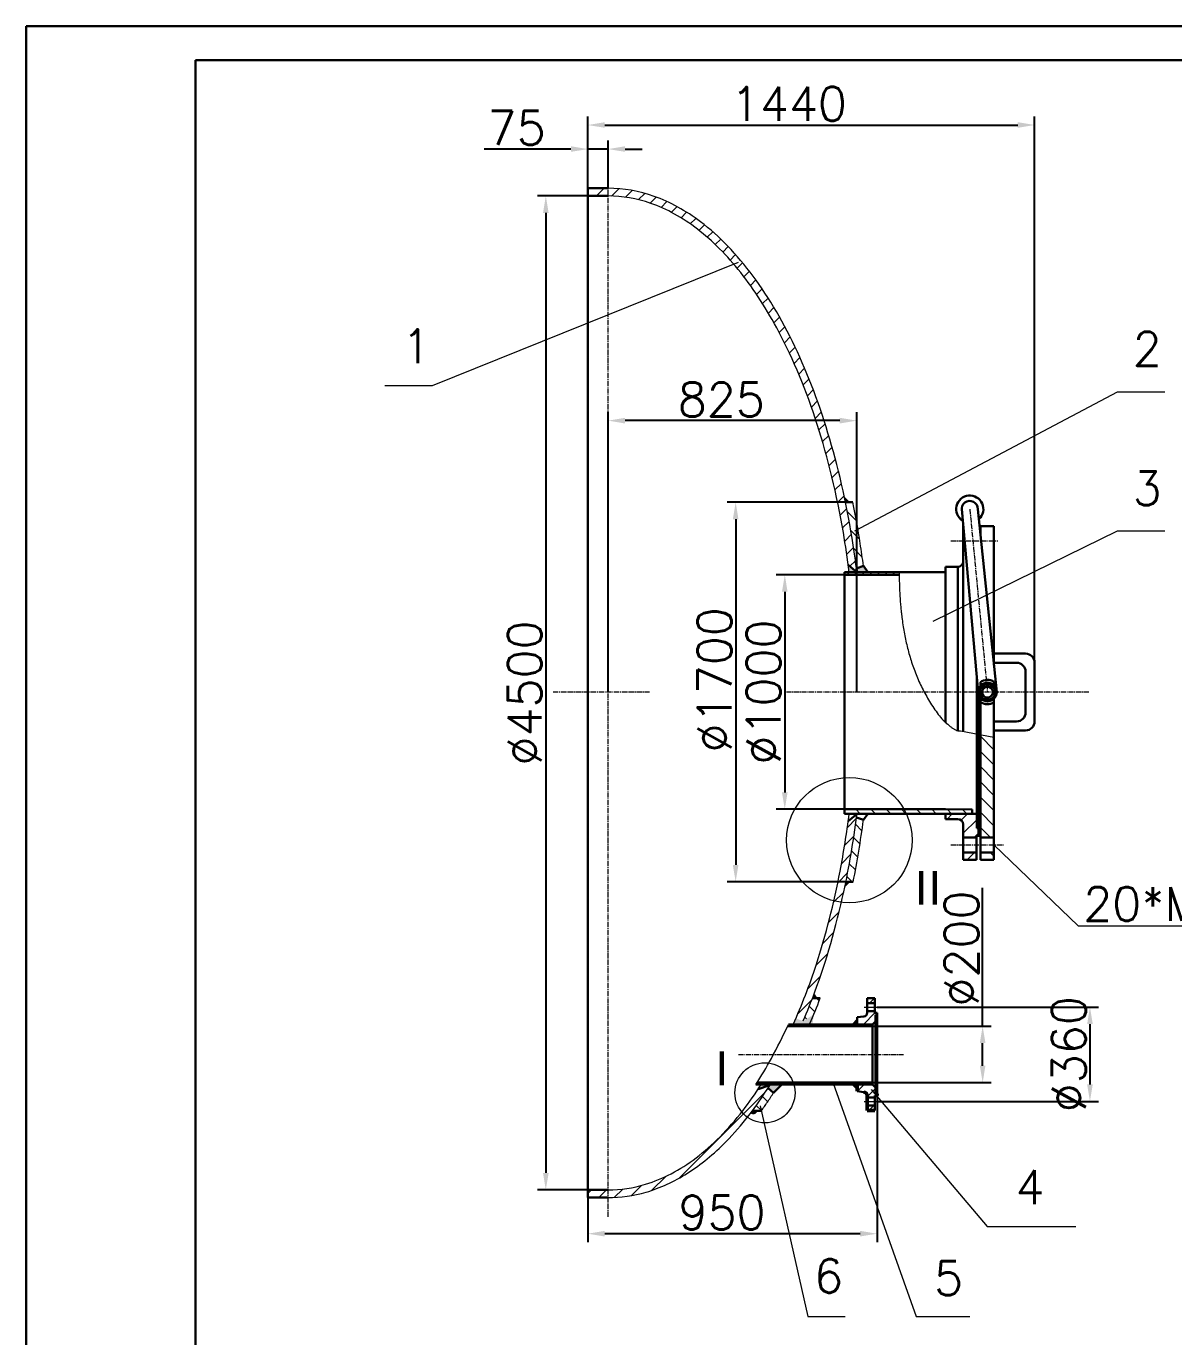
# Model space of a CAD drawing. Header units: millimetres. Extents: x 0 to 6120, y 0 to 841.
# Drawn here: x 5100 to 5269.4, y 103.6 to 297 of the extents above; entities that cross this region are included whole.
import ezdxf

# ---------------------------------------------------------------- set-up
doc = ezdxf.new("R2010")
doc.units = ezdxf.units.MM
doc.linetypes.add('CENTER2', pattern=[1.125, 0.75, -0.125, 0.125, -0.125])
for name, color, linetype, lineweight in [('尺寸线', 3, 'Continuous', 15), ('文字层', 7, 'Continuous', 15), ('粗实线', 7, 'Continuous', 30), ('细实线', 7, 'Continuous', 15), ('细点划线', 1, 'CENTER2', 18)]:
    doc.layers.add(name, color=color, linetype=linetype, lineweight=lineweight)
doc.styles.get("Standard").update_dxf_attribs({"font": 'txt.shx', "bigfont": 'gbcbig.shx'})
doc.dimstyles.new('ISO-25$0', dxfattribs={"dimtxt": 5, "dimasz": 2.5, "dimexe": 1.25, "dimexo": 0, "dimtad": 1, "dimdec": 0, "dimdsep": 46, "dimtxsty": 'Standard', "dimcen": 2.5, "dimdle": 5, "dimadec": 0, "dimazin": 0, "dimtfac": 1, "dimtdec": 0, "dimtmove": 0, "dimatfit": 2, "dimfxl": 0, "dimtolj": 1, "dimarcsym": 0})

# ---------------------------------------------------------------- blocks, each defined once
blk = doc.blocks.new('*X257')
at = {"layer": '尺寸线'}
for points in [[(5176.27, 269.45), (5177.1, 269.45), (5176.68, 271.95)], [(5176.27, 127.79), (5177.1, 127.79), (5176.68, 125.29)]]:
    blk.add_hatch(color=0, dxfattribs=at).paths.add_polyline_path(points, flags=0)
at = {"layer": '尺寸线', "color": 0, "lineweight": -2}
for p, q in [((5182.88, 271.95), (5175.43, 271.95)), ((5176.68, 269.45), (5176.68, 127.79)), ((5182.88, 125.29), (5175.43, 125.29))]:
    blk.add_line(p, q, dxfattribs=at)
at = {"layer": '尺寸线', "color": 0, "insert": (5173.56, 198.62), "char_height": 5, "width": 66.4286, "attachment_point": 5, "rotation": 90}
blk.add_mtext('%%C4500', dxfattribs=at)
blk = doc.blocks.new('*X258')
at = {"layer": '尺寸线'}
for points in [[(5211.53, 213.55), (5212.36, 213.55), (5211.95, 216.05)], [(5211.53, 183.95), (5212.36, 183.95), (5211.95, 181.45)]]:
    blk.add_hatch(color=0, dxfattribs=at).paths.add_polyline_path(points, flags=0)
at = {"layer": '尺寸线', "color": 0, "lineweight": -2}
for p, q in [((5220.83, 216.05), (5210.7, 216.05)), ((5211.95, 213.55), (5211.95, 183.95)), ((5220.86, 181.45), (5210.7, 181.45))]:
    blk.add_line(p, q, dxfattribs=at)
at = {"layer": '尺寸线', "color": 0, "insert": (5208.82, 198.75), "char_height": 5, "width": 66.4286, "attachment_point": 5, "rotation": 90}
blk.add_mtext('%%C1000', dxfattribs=at)
blk = doc.blocks.new('*X259')
at = {"layer": '尺寸线'}
for points in [[(5180.38, 279.29), (5180.38, 278.46), (5182.88, 278.87)], [(5188.38, 279.29), (5188.38, 278.46), (5185.88, 278.87)]]:
    blk.add_hatch(color=0, dxfattribs=at).paths.add_polyline_path(points, flags=0)
at = {"layer": '尺寸线', "color": 0, "lineweight": -2}
for p, q in [((5180.38, 278.87), (5167.59, 278.87)), ((5182.88, 273.09), (5182.88, 280.12)), ((5185.88, 278.87), (5182.88, 278.87)), ((5185.88, 273.09), (5185.88, 280.12)), ((5188.38, 278.87), (5190.88, 278.87))]:
    blk.add_line(p, q, dxfattribs=at)
at = {"layer": '尺寸线', "color": 0, "insert": (5172.38, 282), "char_height": 5, "width": 24.2857, "attachment_point": 5}
blk.add_mtext('75', dxfattribs=at)
blk = doc.blocks.new('*X260')
at = {"layer": '尺寸线'}
for points in [[(5185.38, 282.84), (5185.38, 282.01), (5182.88, 282.42)], [(5246.32, 282.84), (5246.32, 282.01), (5248.82, 282.42)]]:
    blk.add_hatch(color=0, dxfattribs=at).paths.add_polyline_path(points, flags=0)
at = {"layer": '尺寸线', "color": 0, "lineweight": -2}
for p, q in [((5182.88, 273.09), (5182.88, 283.67)), ((5185.38, 282.42), (5246.32, 282.42)), ((5248.82, 203.09), (5248.82, 283.67))]:
    blk.add_line(p, q, dxfattribs=at)
at = {"layer": '尺寸线', "color": 0, "insert": (5212.55, 285.55), "char_height": 5, "width": 50.7143, "attachment_point": 5}
blk.add_mtext('1440', dxfattribs=at)
blk = doc.blocks.new('*X261')
at = {"layer": '细实线'}
for p, q in [((5242.82, 176.19), (5255.22, 164.28)), ((5255.22, 164.28), (5280.7, 164.28))]:
    blk.add_line(p, q, dxfattribs=at)
blk = doc.blocks.new('*X276')
at = {"layer": '尺寸线'}
for points in [[(5204.28, 224.25), (5205.11, 224.25), (5204.7, 226.75)], [(5204.28, 173.25), (5205.11, 173.25), (5204.7, 170.75)]]:
    blk.add_hatch(color=0, dxfattribs=at).paths.add_polyline_path(points, flags=0)
at = {"layer": '尺寸线', "color": 0, "lineweight": -2}
for p, q in [((5221.85, 226.75), (5203.45, 226.75)), ((5204.7, 224.25), (5204.7, 173.25)), ((5222.05, 170.75), (5203.45, 170.75))]:
    blk.add_line(p, q, dxfattribs=at)
at = {"layer": '尺寸线', "color": 0, "insert": (5201.57, 200.56), "char_height": 5, "width": 66.4286, "attachment_point": 5, "rotation": 90}
blk.add_mtext('%%C1700', dxfattribs=at)
blk = doc.blocks.new('*X277')
at = {"layer": '尺寸线'}
for points in [[(5240.73, 146.95), (5241.56, 146.95), (5241.15, 149.45)], [(5240.73, 143.62), (5241.56, 143.62), (5241.15, 141.12)]]:
    blk.add_hatch(color=0, dxfattribs=at).paths.add_polyline_path(points, flags=0)
at = {"layer": '尺寸线', "color": 0, "lineweight": -2}
for p, q in [((5241.15, 149.45), (5241.15, 169.87)), ((5224.88, 149.45), (5242.4, 149.45)), ((5241.15, 143.62), (5241.15, 146.95)), ((5224.88, 141.12), (5242.4, 141.12))]:
    blk.add_line(p, q, dxfattribs=at)
at = {"layer": '尺寸线', "color": 0, "insert": (5238.02, 160.91), "char_height": 5, "width": 52.1429, "attachment_point": 5, "rotation": 90}
blk.add_mtext('%%C200', dxfattribs=at)
blk = doc.blocks.new('*X278')
at = {"layer": '尺寸线'}
for points in [[(5185.38, 119.25), (5185.38, 118.42), (5182.88, 118.83)], [(5223.06, 119.25), (5223.06, 118.42), (5225.56, 118.83)]]:
    blk.add_hatch(color=0, dxfattribs=at).paths.add_polyline_path(points, flags=0)
at = {"layer": '尺寸线', "color": 0, "lineweight": -2}
for p, q in [((5225.56, 145.31), (5225.56, 117.58)), ((5182.88, 125.29), (5182.88, 117.58)), ((5223.06, 118.83), (5185.38, 118.83))]:
    blk.add_line(p, q, dxfattribs=at)
at = {"layer": '尺寸线', "color": 0, "insert": (5202.69, 121.96), "char_height": 5, "width": 38.5714, "attachment_point": 5}
blk.add_mtext('950', dxfattribs=at)
blk = doc.blocks.new('*X279')
at = {"layer": '细实线'}
for p, q in [((5222.29, 222.52), (5261.04, 243.06)), ((5261.04, 243.06), (5268.04, 243.06))]:
    blk.add_line(p, q, dxfattribs=at)
blk = doc.blocks.new('*X280')
at = {"layer": '细实线'}
for p, q in [((5233.83, 209.2), (5261.04, 222.53)), ((5261.04, 222.53), (5268.04, 222.53))]:
    blk.add_line(p, q, dxfattribs=at)
blk = doc.blocks.new('*X281')
at = {"layer": '细实线'}
for p, q in [((5224.68, 140.13), (5241.79, 119.89)), ((5241.79, 119.89), (5254.91, 119.89))]:
    blk.add_line(p, q, dxfattribs=at)
blk = doc.blocks.new('*X282')
at = {"layer": '细实线'}
for p, q in [((5208.29, 137.71), (5215.36, 106.59)), ((5215.36, 106.59), (5220.84, 106.59))]:
    blk.add_line(p, q, dxfattribs=at)
blk = doc.blocks.new('*X283')
at = {"layer": '细实线'}
for p, q in [((5205.09, 262.13), (5159.9, 243.92)), ((5159.9, 243.92), (5152.9, 243.92))]:
    blk.add_line(p, q, dxfattribs=at)
blk = doc.blocks.new('*X284')
at = {"layer": '细实线'}
for p, q in [((5219.11, 141.02), (5231.35, 106.59)), ((5231.35, 106.59), (5239.26, 106.59))]:
    blk.add_line(p, q, dxfattribs=at)
blk = doc.blocks.new('*X289')
at = {"layer": '尺寸线'}
for points in [[(5188.38, 239.22), (5188.38, 238.38), (5185.88, 238.8)], [(5220.06, 239.22), (5220.06, 238.38), (5222.56, 238.8)]]:
    blk.add_hatch(color=0, dxfattribs=at).paths.add_polyline_path(points, flags=0)
at = {"layer": '尺寸线', "color": 0, "lineweight": -2}
for p, q in [((5185.88, 198.75), (5185.88, 240.05)), ((5222.56, 198.75), (5222.56, 240.05)), ((5220.06, 238.8), (5188.38, 238.8))]:
    blk.add_line(p, q, dxfattribs=at)
at = {"layer": '尺寸线', "color": 0, "insert": (5202.58, 241.92), "char_height": 5, "width": 38.5714, "attachment_point": 5}
blk.add_mtext('825', dxfattribs=at)
blk = doc.blocks.new('*X290')
at = {"layer": '尺寸线'}
for points in [[(5256.57, 149.77), (5257.4, 149.77), (5256.98, 152.27)], [(5256.57, 140.85), (5257.4, 140.85), (5256.98, 138.35)]]:
    blk.add_hatch(color=0, dxfattribs=at).paths.add_polyline_path(points, flags=0)
at = {"layer": '尺寸线', "color": 0, "lineweight": -2}
for p, q in [((5225.56, 152.27), (5258.23, 152.27)), ((5256.98, 149.77), (5256.98, 140.85)), ((5225.56, 138.35), (5258.23, 138.35))]:
    blk.add_line(p, q, dxfattribs=at)
at = {"layer": '尺寸线', "color": 0, "insert": (5253.86, 145.31), "char_height": 5, "width": 52.1429, "attachment_point": 5, "rotation": 90}
blk.add_mtext('%%C360', dxfattribs=at)

msp = doc.modelspace()

# ---------------------------------------------------------------- hatches: boundary and pattern name
at = {"layer": '细实线'}
h = msp.add_hatch(dxfattribs=at)
h.set_pattern_fill('ANSI31', color=256, scale=0.5, style=0)
h.paths.add_polyline_path([(5185.88449, 273.08545), (5183.13839, 273.08545), (5182.88442, 273.08545), (5182.88442, 271.95211), (5185.88449, 271.95211)], flags=0)
h = msp.add_hatch(dxfattribs=at)
h.set_pattern_fill('ANSI31', color=256, scale=0.5, style=0)
edge = h.paths.add_edge_path(flags=0)
edge.add_spline(control_points=[(5220.75903, 227.44013), (5220.202, 230.07195), (5219.56862, 232.64066), (5217.45388, 240.09176), (5215.7558, 244.73447), (5211.86127, 253.14068), (5209.66515, 256.90404), (5204.8726, 263.35589), (5202.27602, 266.04495), (5197.3277, 269.78614), (5195.02677, 271.0558), (5190.44158, 272.68296), (5188.1635, 273.08545), (5185.88449, 273.08545)], knot_values=[0, 0, 0, 0, 6.094091536, 6.094091536, 18.24807807, 18.24807807, 30.402064604, 30.402064604, 42.556051139, 42.556051139, 52.331150587, 52.331150587, 61.56943852, 61.56943852, 61.56943852, 61.56943852], weights=[1, 1, 1, 1, 1, 1, 1, 1, 1, 1, 1, 1, 1, 1], degree=3, periodic=0)
edge.add_line((5185.88449, 273.08545), (5185.88442, 273.08545))
edge.add_line((5185.88442, 273.08545), (5185.88442, 271.95212))
edge.add_spline(control_points=[(5185.88449, 271.95211), (5187.99754, 271.95211), (5190.11203, 271.58546), (5194.539, 270.03912), (5196.84594, 268.76051), (5201.29049, 265.33516), (5203.4294, 263.18756), (5207.45866, 258.10589), (5209.34883, 255.17041), (5213.23137, 247.82732), (5215.13504, 243.23251), (5218.33669, 233.26452), (5219.63337, 227.89022), (5220.85714, 220.71363), (5221.09803, 219.12542), (5221.31173, 217.52269)], knot_values=[0, 0, 0, 0, 9.22005281, 9.22005281, 19.61048664, 19.61048664, 30.00092047, 30.00092047, 40.391354299, 40.391354299, 53.312680405, 53.312680405, 66.23400651, 66.23400651, 69.85215915, 69.85215915, 69.85215915, 69.85215915], weights=[1, 1, 1, 1, 1, 1, 1, 1, 1, 1, 1, 1, 1, 1, 1, 1], degree=3, periodic=0)
edge.add_line((5221.31173, 217.52269), (5222.34927, 216.65209))
edge.add_line((5222.34927, 216.65209), (5222.5925, 216.65209))
edge.add_line((5222.5925, 216.65209), (5222.52517, 216.98542))
edge.add_spline(control_points=[(5222.52517, 216.98542), (5222.4207, 217.80019), (5222.30927, 218.61145), (5221.82631, 221.90533), (5221.39602, 224.35407), (5220.90262, 226.75209)], knot_values=[0, 0, 0, 0, 2.427070762, 2.427070762, 9.902874838, 9.902874838, 9.902874838, 9.902874838], weights=[1, 1, 1, 1, 1, 1], degree=3, periodic=0)
edge.add_spline(control_points=[(5220.90262, 226.75209), (5220.85534, 226.98191), (5220.80747, 227.21126), (5220.75903, 227.44013)], knot_values=[0, 0, 0, 0, 0.702862497, 0.702862497, 0.702862497, 0.702862497], weights=[1, 1, 1, 1], degree=3, periodic=0)
h = msp.add_hatch(color=256, dxfattribs=at)
edge = h.paths.add_edge_path(flags=0)
edge.add_spline(control_points=[(5220.75903, 227.44013), (5220.80747, 227.21126), (5220.85534, 226.98191), (5220.90262, 226.75209)], knot_values=[0, 0, 0, 0, 0.702862497, 0.702862497, 0.702862497, 0.702862497], weights=[1, 1, 1, 1], degree=3, periodic=0)
edge.add_line((5220.90262, 226.75209), (5221.44707, 226.75209))
edge.add_line((5221.44707, 226.75209), (5220.75903, 227.44013))
h = msp.add_hatch(dxfattribs=at)
h.set_pattern_fill('ANSI31', color=256, scale=0.5, angle=270, style=0)
edge = h.paths.add_edge_path(flags=0)
edge.add_spline(control_points=[(5223.55241, 217.3593), (5223.40815, 218.46915), (5223.25103, 219.57257), (5222.76228, 222.72546), (5222.39858, 224.75572), (5221.99144, 226.75209)], knot_values=[0, 0, 0, 0, 3.310102618, 3.310102618, 9.523663985, 9.523663985, 9.523663985, 9.523663985], weights=[1, 1, 1, 1, 1, 1], degree=3, periodic=0)
edge.add_line((5221.99144, 226.75209), (5220.90262, 226.75209))
edge.add_spline(control_points=[(5220.90262, 226.75209), (5221.39602, 224.35407), (5221.82631, 221.90533), (5222.30927, 218.61145), (5222.4207, 217.80019), (5222.52517, 216.98542)], knot_values=[0, 0, 0, 0, 7.475804077, 7.475804077, 9.902874838, 9.902874838, 9.902874838, 9.902874838], weights=[1, 1, 1, 1, 1, 1], degree=3, periodic=0)
edge.add_line((5222.52517, 216.98542), (5223.55241, 217.3593))
h = msp.add_hatch(color=256, dxfattribs=at)
edge = h.paths.add_edge_path(flags=0)
edge.add_line((5223.55241, 217.3593), (5222.52517, 216.98542))
edge.add_line((5222.52517, 216.98542), (5222.5925, 216.65209))
edge.add_line((5222.5925, 216.65209), (5222.34927, 216.65209))
edge.add_line((5222.34927, 216.65209), (5221.31173, 217.52269))
edge.add_spline(control_points=[(5221.31173, 217.52269), (5221.35922, 217.16653), (5221.40536, 216.80964), (5221.45016, 216.45209)], knot_values=[0, 0, 0, 0, 1.07951976, 1.07951976, 1.07951976, 1.07951976], weights=[1, 1, 1, 1], degree=3, periodic=0)
edge.add_line((5221.45016, 216.45209), (5222.5925, 216.45209))
edge.add_line((5222.5925, 216.45209), (5224.20465, 216.45209))
edge.add_line((5224.20465, 216.45209), (5223.55241, 217.3593))
h = msp.add_hatch(dxfattribs=at)
h.set_pattern_fill('ANSI31', color=256, scale=0.25, angle=270, style=0)
edge = h.paths.add_edge_path(flags=0)
edge.add_spline(control_points=[(5228.89758, 216.06573), (5228.90116, 216.19999), (5228.90867, 216.33339), (5228.92164, 216.46573)], knot_values=[0, 0, 0, 0, 0.400807837, 0.400807837, 0.400807837, 0.400807837], weights=[1, 1, 1, 1], degree=3, periodic=0)
edge.add_line((5228.92164, 216.46573), (5222.60615, 216.46573))
edge.add_line((5222.60615, 216.46573), (5221.46381, 216.46573))
edge.add_line((5221.46381, 216.46573), (5220.79191, 216.46573))
edge.add_spline(control_points=[(5220.79191, 216.46573), (5220.80868, 216.33249), (5220.82527, 216.19916), (5220.84167, 216.06573)], knot_values=[0, 0, 0, 0, 0.403084561, 0.403084561, 0.403084561, 0.403084561], weights=[1, 1, 1, 1], degree=3, periodic=0)
edge.add_line((5220.84167, 216.06573), (5222.65526, 216.06573))
edge.add_line((5222.65526, 216.06573), (5228.89758, 216.06573))
h = msp.add_hatch(dxfattribs=at)
h.set_pattern_fill('ANSI31', color=256, scale=0.5, angle=270, style=0)
h.paths.add_polyline_path([(5240.81785, 177.2854), (5242.81785, 177.2854), (5242.81785, 192.07658), (5240.81785, 192.45715)], flags=0)
h = msp.add_hatch(dxfattribs=at)
h.set_pattern_fill('ANSI31', color=256, scale=0.5, style=0)
edge = h.paths.add_edge_path(flags=0)
edge.add_spline(control_points=[(5216.23414, 154.10139), (5216.2835, 154.23247), (5216.33264, 154.36387), (5218.08607, 159.08494), (5219.52095, 164.06014), (5220.70698, 169.55006), (5220.76184, 169.808), (5220.81596, 170.06655)], knot_values=[0, 0, 0, 0, 0.442700565, 0.442700565, 15.867326114, 15.867326114, 16.62586957, 16.62586957, 16.62586957, 16.62586957], weights=[1, 1, 1, 1, 1, 1, 1, 1], degree=3, periodic=0)
edge.add_spline(control_points=[(5220.81596, 170.06655), (5220.86369, 170.29459), (5220.91084, 170.5231), (5220.95742, 170.75206)], knot_values=[0, 0, 0, 0, 0.69995457, 0.69995457, 0.69995457, 0.69995457], weights=[1, 1, 1, 1], degree=3, periodic=0)
edge.add_spline(control_points=[(5220.95742, 170.75206), (5221.58665, 173.84521), (5222.11065, 177.02203), (5222.52527, 180.25386)], knot_values=[0, 0, 0, 0, 9.632423899, 9.632423899, 9.632423899, 9.632423899], weights=[1, 1, 1, 1], degree=3, periodic=0)
edge.add_line((5222.52527, 180.25386), (5222.3905, 180.25363))
edge.add_line((5222.3905, 180.25363), (5221.25245, 179.29534))
edge.add_spline(control_points=[(5221.45022, 180.7854), (5221.09047, 177.91651), (5220.64406, 175.09102), (5219.19172, 167.52488), (5218.01493, 162.91573), (5215.6984, 155.79948), (5214.68962, 153.12235), (5213.59451, 150.59474)], knot_values=[0, 0, 0, 0, 8.085567563, 8.085567563, 22.155557874, 22.155557874, 31.298630594, 31.298630594, 31.298630594, 31.298630594], weights=[1, 1, 1, 1, 1, 1, 1, 1], degree=3, periodic=0)
edge.add_line((5213.59451, 150.59474), (5214.53602, 150.25205))
edge.add_line((5214.53602, 150.25205), (5214.68131, 150.25205))
edge.add_spline(control_points=[(5214.68131, 150.25205), (5215.14738, 151.3318), (5215.59762, 152.43764), (5216.03134, 153.56791)], knot_values=[0, 0, 0, 0, 3.580407498, 3.580407498, 3.580407498, 3.580407498], weights=[1, 1, 1, 1], degree=3, periodic=0)
edge.add_spline(control_points=[(5216.03134, 153.56791), (5216.09935, 153.74514), (5216.16695, 153.92297), (5216.23414, 154.10139)], knot_values=[0, 0, 0, 0, 0.570720946, 0.570720946, 0.570720946, 0.570720946], weights=[1, 1, 1, 1], degree=3, periodic=0)
h = msp.add_hatch(dxfattribs=at)
h.set_pattern_fill('ANSI31', color=256, scale=0.5, angle=270, style=0)
edge = h.paths.add_edge_path(flags=0)
edge.add_line((5239.61493, 181.41699), (5235.68451, 181.45207))
edge.add_line((5235.68451, 181.45207), (5222.21229, 181.45207))
edge.add_line((5222.21229, 181.45207), (5221.53217, 181.45207))
edge.add_line((5221.53217, 181.45207), (5220.86066, 181.45207))
edge.add_spline(control_points=[(5220.86066, 181.45207), (5220.83373, 181.22957), (5220.80627, 181.00732), (5220.7783, 180.78534)], knot_values=[0, 0, 0, 0, 0.671793234, 0.671793234, 0.671793234, 0.671793234], weights=[1, 1, 1, 1], degree=3, periodic=0)
edge.add_line((5220.7783, 180.78534), (5221.44934, 180.78534))
edge.add_line((5221.44934, 180.78534), (5222.59266, 180.78731))
edge.add_line((5222.59266, 180.78731), (5224.20382, 180.79009))
edge.add_line((5224.20382, 180.79009), (5224.20046, 180.7854))
edge.add_line((5224.20046, 180.7854), (5235.68451, 180.7854))
edge.add_line((5235.68451, 180.7854), (5239.61493, 180.7854))
edge.add_line((5239.61493, 180.7854), (5239.61493, 181.41699))
h = msp.add_hatch(dxfattribs=at)
h.set_pattern_fill('ANSI31', color=256, scale=0.5, angle=270, style=0)
edge = h.paths.add_edge_path(flags=0)
edge.add_spline(control_points=[(5222.04565, 170.75206), (5222.64585, 173.7289), (5223.14937, 176.78032), (5223.55273, 179.88191)], knot_values=[0, 0, 0, 0, 9.25526018, 9.25526018, 9.25526018, 9.25526018], weights=[1, 1, 1, 1], degree=3, periodic=0)
edge.add_line((5223.55273, 179.88191), (5222.52527, 180.25386))
edge.add_spline(control_points=[(5222.52527, 180.25386), (5222.11065, 177.02203), (5221.58665, 173.84521), (5220.95742, 170.75206)], knot_values=[0, 0, 0, 0, 9.632423899, 9.632423899, 9.632423899, 9.632423899], weights=[1, 1, 1, 1], degree=3, periodic=0)
edge.add_line((5220.95742, 170.75206), (5222.04565, 170.75206))
h = msp.add_hatch(dxfattribs=at)
h.set_pattern_fill('ANSI31', color=256, scale=0.5, style=0)
edge = h.paths.add_edge_path(flags=0)
edge.add_line((5238.28451, 177.55207), (5238.28451, 177.2854))
edge.add_line((5238.28451, 177.2854), (5240.21785, 177.2854))
edge.add_line((5240.21785, 177.2854), (5240.21785, 177.55207))
edge.add_line((5240.21785, 177.55207), (5240.55118, 177.55207))
edge.add_line((5240.55118, 177.55207), (5240.55118, 178.65207))
edge.add_line((5240.55118, 178.65207), (5240.28451, 178.65207))
edge.add_line((5240.28451, 178.65207), (5240.28451, 180.7854))
edge.add_line((5240.28451, 180.7854), (5235.68451, 180.7854))
edge.add_line((5235.68451, 180.7854), (5235.68451, 180.01873))
edge.add_line((5235.68451, 180.01873), (5237.48451, 180.01873))
edge.add_arc((5237.48451, 179.21873), 0.8, 0, 89.9999997, ccw=False)
edge.add_line((5238.28451, 179.21873), (5238.28451, 177.55207))
h.paths.add_polyline_path([(5238.28451, 175.0854), (5238.28451, 174.7854), (5238.28451, 174.01873), (5240.21785, 174.01873), (5240.21785, 175.0854)], flags=0)
h = msp.add_hatch(dxfattribs=at)
h.set_pattern_fill('ANSI37', color=256, scale=0.1, style=0)
h.paths.add_polyline_path([(5240.81785, 178.65207), (5240.55118, 178.65207), (5240.55118, 177.55207), (5240.81785, 177.55207)], flags=0)
h = msp.add_hatch(dxfattribs=at)
h.set_pattern_fill('ANSI31', color=256, scale=0.5, angle=270, style=0)
h.paths.add_polyline_path([(5242.81785, 174.01873), (5242.81785, 175.0854), (5240.81785, 175.0854), (5240.81785, 174.01873), (5240.88452, 174.01873)], flags=0)
h = msp.add_hatch(color=256, dxfattribs=at)
edge = h.paths.add_edge_path(flags=0)
edge.add_line((5221.50147, 170.75206), (5220.95742, 170.75206))
edge.add_spline(control_points=[(5220.95742, 170.75206), (5220.91084, 170.5231), (5220.86369, 170.29459), (5220.81596, 170.06655)], knot_values=[0, 0, 0, 0, 0.69995457, 0.69995457, 0.69995457, 0.69995457], weights=[1, 1, 1, 1], degree=3, periodic=0)
edge.add_line((5220.81596, 170.06655), (5221.50147, 170.75206))
h = msp.add_hatch(dxfattribs=at)
h.set_pattern_fill('ANSI31', color=256, scale=0.5, angle=270, style=0)
edge = h.paths.add_edge_path(flags=0)
edge.add_spline(control_points=[(5216.21165, 151.1356), (5216.5406, 151.93366), (5216.86105, 152.74465), (5217.17278, 153.56791)], knot_values=[0, 0, 0, 0, 2.615416439, 2.615416439, 2.615416439, 2.615416439], weights=[1, 1, 1, 1], degree=3, periodic=0)
edge.add_line((5217.17278, 153.56791), (5216.60206, 153.56791))
edge.add_arc((5216.03133, 153.56791), 0.57073, 359.9481377, 359.9999997, ccw=False)
edge.add_arc((5216.03133, 153.56791), 0.57073, 359.9481377, 359.9999997)
edge.add_line((5216.60206, 153.56791), (5216.03134, 153.56791))
edge.add_spline(control_points=[(5216.03134, 153.56791), (5215.59762, 152.43764), (5215.14738, 151.3318), (5214.68131, 150.25205)], knot_values=[0, 0, 0, 0, 3.580407498, 3.580407498, 3.580407498, 3.580407498], weights=[1, 1, 1, 1], degree=3, periodic=0)
edge.add_line((5214.68131, 150.25205), (5216.21165, 151.1356))
h = msp.add_hatch(color=256, dxfattribs=at)
edge = h.paths.add_edge_path(flags=0)
edge.add_spline(control_points=[(5216.23414, 154.10139), (5216.16695, 153.92297), (5216.09935, 153.74514), (5216.03134, 153.56791)], knot_values=[0, 0, 0, 0, 0.570720946, 0.570720946, 0.570720946, 0.570720946], weights=[1, 1, 1, 1], degree=3, periodic=0)
edge.add_line((5216.03134, 153.56791), (5216.60206, 153.56791))
edge.add_arc((5216.03134, 153.56791), 0.57072, 360, 429.1857892)
h = msp.add_hatch(dxfattribs=at)
h.set_pattern_fill('ANSI31', color=256, scale=0.5, style=0)
h.paths.add_polyline_path([(5225.25811, 153.5975), (5224.09779, 153.5975), (5224.09779, 152.86816), (5225.25811, 152.86816)], flags=0)
edge = h.paths.add_edge_path(flags=0)
edge.add_line((5225.32441, 151.14426), (5225.55647, 151.14426))
edge.add_line((5225.55647, 151.14426), (5225.55647, 151.40947))
edge.add_line((5225.55647, 151.40947), (5225.25811, 151.40947))
edge.add_line((5225.25811, 151.40947), (5225.25811, 151.67469))
edge.add_line((5225.25811, 151.67469), (5224.09779, 151.67469))
edge.add_line((5224.09779, 151.67469), (5224.09779, 151.40947))
edge.add_arc((5223.56735, 151.40947), 0.53043, 274.8285561, 359.9999942, ccw=False)
edge.add_line((5223.612, 150.88092), (5222.6391, 150.76146))
edge.add_line((5222.6391, 150.76146), (5222.6391, 149.71872))
edge.add_line((5222.6391, 149.71872), (5225.32441, 149.71872))
edge.add_line((5225.32441, 149.71872), (5225.32441, 151.14426))
h = msp.add_hatch(color=256, dxfattribs=at)
edge = h.paths.add_edge_path(flags=0)
edge.add_line((5216.21168, 151.13562), (5214.68131, 150.25205))
edge.add_line((5214.68131, 150.25205), (5214.53602, 150.25205))
edge.add_line((5214.53602, 150.25205), (5213.59451, 150.59474))
edge.add_spline(control_points=[(5213.59451, 150.59474), (5213.46711, 150.3007), (5213.33855, 150.00868), (5213.20883, 149.71872)], knot_values=[0, 0, 0, 0, 0.957163908, 0.957163908, 0.957163908, 0.957163908], weights=[1, 1, 1, 1], degree=3, periodic=0)
edge.add_line((5213.20883, 149.71872), (5216.0484, 149.71872))
edge.add_line((5216.0484, 149.71872), (5216.21168, 151.13562))
h = msp.add_hatch(dxfattribs=at)
h.set_pattern_fill('ANSI31', color=256, scale=0.5, angle=270, style=0)
edge = h.paths.add_edge_path(flags=0)
edge.add_line((5224.88107, 149.71867), (5214.44887, 149.71872))
edge.add_line((5214.44887, 149.71872), (5213.20976, 149.71919))
edge.add_line((5213.20976, 149.71919), (5212.47799, 149.71919))
edge.add_spline(control_points=[(5212.47799, 149.71919), (5212.43765, 149.62994), (5212.39721, 149.5409), (5212.35666, 149.45205)], knot_values=[0, 0, 0, 0, 0.293399863, 0.293399863, 0.293399863, 0.293399863], weights=[1, 1, 1, 1], degree=3, periodic=0)
edge.add_line((5212.35666, 149.45205), (5213.08936, 149.45205))
edge.add_line((5213.08936, 149.45205), (5224.8811, 149.4535))
edge.add_line((5224.8811, 149.4535), (5224.88107, 149.71867))
for points in [[(5222.6391, 150.46886), (5222.6391, 149.71872), (5221.88895, 149.71872)], [(5221.88895, 140.85205), (5222.6391, 140.85205), (5222.6391, 140.1019)]]:
    msp.add_hatch(color=256, dxfattribs=at).paths.add_polyline_path(points, flags=0)
h = msp.add_hatch(dxfattribs=at)
h.set_pattern_fill('ANSI31', color=256, scale=0.5, style=0)
edge = h.paths.add_edge_path(flags=0)
edge.add_spline(control_points=[(5185.88449, 124.15209), (5187.76037, 124.15234), (5189.63605, 124.42431), (5193.56136, 125.5671), (5195.60307, 126.50767), (5199.55566, 129.01554), (5201.46706, 130.58257), (5204.55095, 133.71443), (5205.76842, 135.1286), (5206.93949, 136.66952)], knot_values=[0, 0, 0, 0, 6.30852999, 6.30852999, 13.406885841, 13.406885841, 20.505241693, 20.505241693, 25.395771255, 25.395771255, 25.395771255, 25.395771255], weights=[1, 1, 1, 1, 1, 1, 1, 1, 1, 1], degree=3, periodic=0)
edge.add_spline(control_points=[(5206.93949, 136.66952), (5207.01071, 136.76323), (5207.08175, 136.8574), (5207.15262, 136.95205)], knot_values=[0, 0, 0, 0, 0.353901572, 0.353901572, 0.353901572, 0.353901572], weights=[1, 1, 1, 1], degree=3, periodic=0)
edge.add_spline(control_points=[(5207.15262, 136.95205), (5207.94959, 138.01633), (5208.7247, 139.1396), (5209.47607, 140.31871)], knot_values=[0, 0, 0, 0, 4.091546114, 4.091546114, 4.091546114, 4.091546114], weights=[1, 1, 1, 1], degree=3, periodic=0)
edge.add_spline(control_points=[(5209.47607, 140.31871), (5209.56059, 140.45134), (5209.64481, 140.58468), (5209.72872, 140.71872)], knot_values=[0, 0, 0, 0, 0.473117254, 0.473117254, 0.473117254, 0.473117254], weights=[1, 1, 1, 1], degree=3, periodic=0)
edge.add_line((5209.72872, 140.71872), (5209.57126, 140.71872))
edge.add_line((5209.57126, 140.71872), (5208.01744, 140.15317))
edge.add_spline(control_points=[(5208.01744, 140.15317), (5207.28122, 139.03828), (5206.52397, 137.97892), (5203.58457, 134.18995), (5201.27426, 131.85895), (5196.46087, 128.21394), (5193.95758, 126.90019), (5189.58511, 125.566), (5187.73472, 125.28567), (5185.88449, 125.28555)], knot_values=[0, 0, 0, 0, 3.238905207, 3.238905207, 12.264799123, 12.264799123, 21.290693039, 21.290693039, 27.780349806, 27.780349806, 27.780349806, 27.780349806], weights=[1, 1, 1, 1, 1, 1, 1, 1, 1, 1], degree=3, periodic=0)
edge.add_line((5185.88449, 125.28555), (5185.88449, 124.15209))
h = msp.add_hatch(dxfattribs=at)
h.set_pattern_fill('ANSI31', color=256, scale=0.5, angle=270, style=0)
edge = h.paths.add_edge_path(flags=0)
edge.add_spline(control_points=[(5210.30004, 139.62733), (5209.99817, 139.15598), (5209.69239, 138.69322), (5209.08457, 137.80201), (5208.78282, 137.37287), (5208.47761, 136.95205)], knot_values=[0, 0, 0, 0, 1.649012551, 1.649012551, 3.237483704, 3.237483704, 3.237483704, 3.237483704], weights=[1, 1, 1, 1, 1, 1], degree=3, periodic=0)
edge.add_line((5210.30009, 139.62741), (5209.47607, 140.31871))
edge.add_spline(control_points=[(5209.47607, 140.31871), (5208.7247, 139.1396), (5207.94959, 138.01633), (5207.15262, 136.95205)], knot_values=[0, 0, 0, 0, 4.091546114, 4.091546114, 4.091546114, 4.091546114], weights=[1, 1, 1, 1], degree=3, periodic=0)
edge.add_line((5207.15262, 136.95205), (5208.47761, 136.95205))
h = msp.add_hatch(dxfattribs=at)
h.set_pattern_fill('ANSI31', color=256, scale=0.5, angle=270, style=0)
edge = h.paths.add_edge_path(flags=0)
edge.add_line((5224.88107, 141.11872), (5213.19512, 141.11872))
edge.add_arc((5209.02054, 139.61511), 4.43711, 16.1868964, 19.8080887, ccw=False)
edge.add_line((5213.28175, 140.85205), (5222.6391, 140.85205))
edge.add_line((5222.6391, 140.85205), (5224.88107, 140.85205))
edge.add_line((5224.88107, 140.85205), (5224.88107, 141.11872))
edge = h.paths.add_edge_path(flags=0)
edge.add_line((5213.19512, 141.11872), (5210.80576, 141.11872))
edge.add_line((5210.80576, 141.11872), (5208.64152, 141.11872))
edge.add_line((5208.64152, 141.11872), (5207.85053, 141.11872))
edge.add_spline(control_points=[(5207.85053, 141.11872), (5207.79368, 141.03019), (5207.73671, 140.94201), (5207.67961, 140.85418)], knot_values=[0, 0, 0, 0, 0.314946844, 0.314946844, 0.314946844, 0.314946844], weights=[1, 1, 1, 1], degree=3, periodic=0)
edge.add_line((5207.67961, 140.85418), (5208.4729, 140.85418))
edge.add_line((5208.4729, 140.85418), (5209.81195, 140.85205))
edge.add_line((5209.81195, 140.85205), (5211.93909, 140.85205))
edge.add_line((5211.93909, 140.85205), (5213.28175, 140.85205))
edge.add_arc((5209.02053, 139.61511), 4.43711, 16.1869, 19.808085)
h = msp.add_hatch(color=256, dxfattribs=at)
edge = h.paths.add_edge_path(flags=0)
edge.add_line((5211.53133, 140.85205), (5208.47154, 140.85205))
edge.add_spline(control_points=[(5208.47154, 140.85205), (5208.32108, 140.61673), (5208.16971, 140.38376), (5208.01744, 140.15317)], knot_values=[0, 0, 0, 0, 0.833453846, 0.833453846, 0.833453846, 0.833453846], weights=[1, 1, 1, 1], degree=3, periodic=0)
edge.add_line((5208.01744, 140.15317), (5209.57126, 140.71872))
edge.add_line((5209.57126, 140.71872), (5209.72872, 140.71872))
edge.add_spline(control_points=[(5209.72872, 140.71872), (5209.64481, 140.58468), (5209.56059, 140.45134), (5209.47608, 140.31872)], knot_values=[0, 0, 0, 0, 0.473107442, 0.473107442, 0.473107442, 0.473107442], weights=[1, 1, 1, 1], degree=3, periodic=0)
edge.add_line((5209.47608, 140.31872), (5210.30004, 139.62733))
edge.add_line((5210.30004, 139.62733), (5211.53133, 140.85205))
h = msp.add_hatch(dxfattribs=at)
h.set_pattern_fill('ANSI31', color=256, scale=0.5, style=0)
edge = h.paths.add_edge_path(flags=0)
edge.add_line((5225.32441, 140.40871), (5224.88107, 140.85205))
edge.add_line((5224.88107, 140.85205), (5222.6391, 140.85205))
edge.add_line((5222.6391, 140.85205), (5222.6391, 139.85754))
edge.add_line((5222.6391, 139.85754), (5223.612, 139.73809))
edge.add_arc((5223.56735, 139.20954), 0.53043, 0.0000058, 85.1714439, ccw=False)
edge.add_line((5224.09779, 139.20954), (5224.09779, 138.94432))
edge.add_line((5224.09779, 138.94432), (5225.25811, 138.94432))
edge.add_line((5225.25811, 138.94432), (5225.25811, 139.20954))
edge.add_line((5225.25811, 139.20954), (5225.55647, 139.20954))
edge.add_line((5225.55647, 139.20954), (5225.55647, 139.47475))
edge.add_line((5225.55647, 139.47475), (5225.32441, 139.47475))
edge.add_line((5225.32441, 139.47475), (5225.32441, 140.40871))
h = msp.add_hatch(dxfattribs=at)
h.set_pattern_fill('ANSI31', color=256, scale=0.5, style=0)
h.paths.add_polyline_path([(5225.25811, 137.75085), (5224.09779, 137.75085), (5224.09779, 137.0215), (5225.25811, 137.0215)], flags=0)
h = msp.add_hatch(color=256, dxfattribs=at)
edge = h.paths.add_edge_path(flags=0)
edge.add_line((5207.81188, 136.95205), (5207.15262, 136.95205))
edge.add_spline(control_points=[(5207.15262, 136.95205), (5207.08175, 136.8574), (5207.01071, 136.76323), (5206.93949, 136.66952)], knot_values=[0, 0, 0, 0, 0.353901572, 0.353901572, 0.353901572, 0.353901572], weights=[1, 1, 1, 1], degree=3, periodic=0)
edge.add_arc((5207.27868, 137.11033), 0.5562, 232.4226363, 343.4665521)
h = msp.add_hatch(dxfattribs=at)
h.set_pattern_fill('ANSI31', color=256, scale=0.5, style=0)
edge = h.paths.add_edge_path(flags=0)
edge.add_line((5185.88449, 125.28537), (5182.88442, 125.28537))
edge.add_line((5182.88442, 125.28537), (5182.88442, 124.15204))
edge.add_line((5182.88442, 124.15204), (5183.13839, 124.15204))
edge.add_line((5183.13839, 124.15204), (5185.85982, 124.15204))
edge.add_line((5185.85982, 124.15204), (5185.85982, 124.15211))
edge.add_spline(control_points=[(5185.83515, 124.15215), (5185.85159, 124.15211), (5185.86804, 124.15209), (5185.88449, 124.15209)], knot_values=[0, 0, 0, 0, 0.049339694, 0.049339694, 0.049339694, 0.049339694], weights=[1, 1, 1, 1], degree=3, periodic=0)
edge.add_line((5185.88449, 124.15209), (5185.88449, 125.28537))

# ---------------------------------------------------------------- linework, layer by layer
at = {"layer": '粗实线'}
for p, q in [((5100, 297), (5100, 0)), ((5520, 297), (5100, 297)), ((5125, 292), (5125, 5)), ((5515, 292), (5125, 292)), ((5183.88442, 273.08545), (5182.88442, 273.08545)), ((5182.88442, 273.08545), (5182.88442, 271.95211)), ((5182.88442, 273.08545), (5182.88442, 124.15204)), ((5183.13839, 273.08545), (5185.88449, 273.08545)), ((5182.88442, 271.95211), (5185.88449, 271.95211)), ((5220.90262, 226.75209), (5221.99144, 226.75209)), ((5238.05118, 225.75208), (5240.47618, 198.75208)), ((5240.45118, 225.75208), (5243.22618, 198.75208)), ((5238.28451, 219.68542), (5238.28451, 223.21876)), ((5238.28451, 218.91875), (5238.28451, 222.45209)), ((5240.81785, 222.1845), (5240.81785, 223.21876)), ((5240.88452, 223.21876), (5242.81785, 223.21876)), ((5242.81785, 202.72504), (5242.81785, 223.21876)), ((5238.28451, 219.68542), (5238.28451, 218.01875)), ((5222.34927, 216.65209), (5221.31173, 217.52269)), ((5222.34927, 216.65209), (5222.5925, 216.65209)), ((5223.55241, 217.3593), (5222.52517, 216.98542)), ((5222.52517, 216.98542), (5222.5925, 216.65209)), ((5223.55241, 217.3593), (5224.20465, 216.45209)), ((5235.68451, 217.21875), (5235.68451, 202.71875)), ((5237.48451, 217.21875), (5235.68451, 217.21875)), ((5237.48451, 217.21875), (5237.48451, 198.61874)), ((5238.28451, 218.01875), (5238.28451, 198.61874)), ((5220.77826, 216.45209), (5220.77826, 180.78534)), ((5221.45016, 216.45209), (5220.77826, 216.45209)), ((5222.64162, 216.05209), (5220.82803, 216.05209)), ((5221.45016, 216.45209), (5222.5925, 216.45209)), ((5235.68451, 216.45209), (5222.5925, 216.45209)), ((5228.83432, 216.05209), (5222.64162, 216.05209)), ((5247.48452, 204.41875), (5242.81785, 204.41875)), ((5246.15118, 203.08541), (5242.81785, 203.08541)), ((5248.81785, 203.08541), (5248.81785, 194.41874)), ((5235.68451, 202.71875), (5235.68451, 194.51874)), ((5247.48452, 201.75208), (5247.48452, 195.75208)), ((5240.28451, 198.61874), (5240.28451, 200.88611)), ((5240.81785, 200.22592), (5240.81785, 199.65919)), ((5242.81785, 200.27048), (5242.81785, 199.72992)), ((5237.48451, 198.61874), (5237.48451, 193.02048)), ((5238.28451, 198.61874), (5238.28451, 192.93922)), ((5240.28451, 194.51874), (5240.28451, 198.61874)), ((5240.55118, 198.30417), (5240.55118, 177.55207)), ((5240.81785, 197.84497), (5240.81785, 194.51874)), ((5242.81785, 192.07658), (5242.81785, 197.77423)), ((5235.68451, 194.25744), (5235.68451, 194.51874)), ((5240.28451, 194.51874), (5240.28451, 178.65207)), ((5240.81785, 194.51874), (5240.81785, 192.45715)), ((5246.15118, 194.41874), (5242.81785, 194.41874)), ((5240.81785, 192.45715), (5240.81785, 177.2854)), ((5247.48452, 193.08541), (5242.81785, 193.08541)), ((5242.81785, 174.01873), (5242.81785, 192.07658)), ((5221.44934, 180.78534), (5220.7783, 180.78534)), ((5221.53217, 181.45207), (5220.86066, 181.45207)), ((5222.36601, 180.58692), (5221.30979, 179.70065)), ((5221.45022, 180.78535), (5222.59266, 180.78731)), ((5222.21229, 181.45207), (5221.53217, 181.45207)), ((5235.68451, 181.45207), (5222.21229, 181.45207)), ((5222.36601, 180.58692), (5222.56763, 180.58727)), ((5223.55315, 179.88175), (5222.52527, 180.25386)), ((5235.68451, 180.7854), (5222.59242, 180.7854)), ((5223.55315, 179.88175), (5224.20382, 180.79009)), ((5235.68451, 181.45207), (5239.61493, 181.41699)), ((5235.68451, 180.01873), (5235.68451, 180.7854)), ((5235.68451, 180.7854), (5240.28451, 180.7854)), ((5237.48451, 180.01873), (5235.68451, 180.01873)), ((5239.61493, 181.41699), (5239.61493, 180.7854)), ((5238.28451, 177.55207), (5238.28451, 179.21873)), ((5240.55118, 178.65207), (5240.28451, 178.65207)), ((5240.55118, 178.65207), (5240.55118, 177.55207)), ((5240.55118, 178.65207), (5240.81785, 178.65207)), ((5240.81785, 178.65207), (5240.81785, 174.01873)), ((5242.81785, 177.55207), (5242.81785, 179.21873)), ((5238.28451, 177.55207), (5238.28451, 174.01873)), ((5238.28451, 177.2854), (5240.21785, 177.2854)), ((5240.81785, 177.55207), (5240.21785, 177.55207)), ((5240.21785, 177.55207), (5240.21785, 174.01873)), ((5240.81785, 177.2854), (5242.81785, 177.2854)), ((5240.81785, 177.2854), (5242.81785, 177.2854)), ((5238.28451, 175.0854), (5240.21785, 175.0854)), ((5240.81785, 175.0854), (5242.81785, 175.0854)), ((5240.21785, 174.01873), (5238.28451, 174.01873)), ((5240.81785, 174.01873), (5240.88452, 174.01873)), ((5240.88452, 174.01873), (5242.81785, 174.01873)), ((5220.95742, 170.75206), (5222.04565, 170.75206)), ((5217.17278, 153.56791), (5216.03134, 153.56791)), ((5225.25811, 152.86816), (5224.09779, 152.86816)), ((5225.25811, 153.5975), (5225.25811, 151.40947)), ((5222.6391, 150.76146), (5223.612, 150.88092)), ((5225.25811, 151.67469), (5224.09779, 151.67469)), ((5225.32441, 151.14426), (5225.32441, 149.4535)), ((5225.55647, 151.14426), (5225.55647, 139.47475)), ((5213.08936, 149.45205), (5212.35666, 149.45205)), ((5213.20976, 149.71919), (5212.47799, 149.71919)), ((5224.87381, 149.4535), (5213.08936, 149.45205)), ((5213.20976, 149.71919), (5214.44887, 149.71872)), ((5224.88107, 149.71867), (5214.44887, 149.71872)), ((5222.6391, 150.76146), (5222.6391, 149.71872)), ((5224.88008, 149.45345), (5224.88008, 141.11872)), ((5224.88107, 149.71872), (5225.32441, 150.16206)), ((5224.88107, 149.71867), (5225.32441, 150.16206)), ((5224.88107, 149.71872), (5224.8811, 149.45345)), ((5225.32441, 149.4535), (5225.32441, 145.3095)), ((5225.32441, 141.1655), (5225.32441, 145.3095)), ((5208.46262, 140.85418), (5207.67961, 140.85418)), ((5208.64152, 141.11872), (5207.85053, 141.11872)), ((5209.57126, 140.71872), (5208.01744, 140.15317)), ((5208.4729, 140.85418), (5209.81195, 140.85205)), ((5210.80576, 141.11872), (5208.64152, 141.11872)), ((5210.30009, 139.62741), (5209.47607, 140.31871)), ((5209.72872, 140.71872), (5209.57126, 140.71872)), ((5211.93909, 140.85205), (5209.81195, 140.85205)), ((5210.30004, 139.62733), (5211.53133, 140.85205)), ((5224.88107, 141.11872), (5210.80576, 141.11872)), ((5222.6391, 140.85205), (5211.93909, 140.85205)), ((5222.6391, 140.85205), (5224.88107, 140.85205)), ((5222.6391, 139.85754), (5223.612, 139.73809)), ((5224.88107, 140.85205), (5224.88107, 141.11872)), ((5224.88107, 140.85205), (5225.32441, 140.40871)), ((5225.32441, 139.47475), (5225.32441, 141.1655)), ((5225.25811, 138.94432), (5224.09779, 138.94432)), ((5225.25811, 137.75085), (5224.09779, 137.75085)), ((5225.25811, 137.0215), (5225.25811, 139.20954)), ((5207.15262, 136.95205), (5208.47761, 136.95205)), ((5185.88449, 125.28537), (5182.88442, 125.28537)), ((5183.13839, 124.15204), (5182.88442, 124.15204)), ((5185.88449, 124.15204), (5183.13839, 124.15204))]:
    msp.add_line(p, q, dxfattribs=at)
at = {"layer": '粗实线', "linetype": 'Continuous'}
for p, q in [((5225.25811, 153.5975), (5224.09779, 153.5975)), ((5224.09779, 153.5975), (5224.09779, 151.40947)), ((5225.55647, 151.40947), (5225.25811, 151.40947)), ((5225.55647, 151.14426), (5225.32441, 151.14426)), ((5225.55647, 151.40947), (5225.55647, 151.14426))]:
    msp.add_line(p, q, dxfattribs=at)
at = {"layer": '粗实线', "linetype": 'Continuous', "lineweight": 15}
msp.add_line((5222.6391, 150.76146), (5222.6391, 149.71872), dxfattribs=at)
at = {"layer": '粗实线', "linetype": 'Continuous', "lineweight": 50}
for p, q in [((5222.6391, 139.85754), (5222.6391, 140.85205)), ((5225.55647, 139.47475), (5225.32441, 139.47475)), ((5225.55647, 139.20954), (5225.55647, 139.47475)), ((5224.09779, 137.0215), (5224.09779, 139.20954)), ((5225.55647, 139.20954), (5225.25811, 139.20954)), ((5225.25811, 137.0215), (5224.09779, 137.0215))]:
    msp.add_line(p, q, dxfattribs=at)
at = {"layer": '粗实线'}
for radius in [1.375, 1.12, 0.8]:
    msp.add_circle((5241.85118, 198.75208), radius, dxfattribs=at)
for centre, radius, start, end in [((5239.25118, 225.75208), 2, 312.5131799, 238.4344299), ((5239.25118, 225.75208), 1.2, 0, 190.2644841), ((5237.48451, 218.01875), 0.8, 270, 360), ((5246.15118, 201.75208), 1.33333, 0, 90), ((5247.48452, 203.08541), 1.33333, 0, 90), ((5241.85118, 198.75208), 1.8, 57.5178178, 125.0348349), ((5241.85118, 198.75208), 1.8, 234.9651651, 302.4821822), ((5246.15118, 195.75208), 1.33333, 270, 0), ((5247.48452, 194.41874), 1.33333, 270, 360), ((5237.48451, 179.21873), 0.8, 0, 90)]:
    msp.add_arc(centre, radius, start, end, dxfattribs=at)
at = {"layer": '粗实线', "linetype": 'Continuous'}
msp.add_arc((5223.56735, 151.40947), 0.53043, 274.8285503, 0, dxfattribs=at)
at = {"layer": '粗实线', "linetype": 'Continuous', "lineweight": 50}
msp.add_arc((5223.56735, 139.20954), 0.53043, 0, 85.1714497, dxfattribs=at)
at = {"layer": '细实线'}
for p, q in [((5221.44707, 226.75209), (5220.75903, 227.44013)), ((5240.88452, 223.21876), (5240.81785, 223.21876)), ((5240.21785, 180.7854), (5240.21785, 180.74265)), ((5240.55118, 178.65207), (5240.55118, 177.55207)), ((5221.50147, 170.75206), (5220.81596, 170.06655)), ((5221.88895, 149.71872), (5222.6391, 150.46886)), ((5221.88895, 140.85205), (5222.6391, 140.1019))]:
    msp.add_line(p, q, dxfattribs=at)
msp.add_lwpolyline([(5237.48451, 193.02048), (5237.85748, 193.02048), (5242.81785, 192.07658)], dxfattribs=at)
for centre, radius in [((5221.47671, 176.89777), 9.25529), ((5209.02053, 139.61511), 4.43711)]:
    msp.add_circle(centre, radius, dxfattribs=at)
for centre, radius, start, end in [((5216.03134, 153.56791), 0.57072, 359.9481374, 69.1857892), ((5207.27868, 137.11033), 0.5562, 232.4226363, 343.4665521)]:
    msp.add_arc(centre, radius, start, end, dxfattribs=at)
for points, knots in [([(5222.52517, 216.98542), (5222.4207, 217.80019), (5222.30927, 218.61145), (5221.38959, 224.8839), (5220.27089, 230.16626), (5217.45388, 240.09176), (5215.7558, 244.73447), (5211.86127, 253.14068), (5209.66515, 256.90404), (5204.8726, 263.35589), (5202.27602, 266.04495), (5197.3277, 269.78614), (5195.02677, 271.0558), (5190.44158, 272.68296), (5188.1635, 273.08545), (5185.88449, 273.08545)], [0, 0, 0, 0, 2408.971754858, 2408.971754858, 18717.180543725, 18717.180543725, 35025.389332591, 35025.389332591, 51333.598121457, 51333.598121457, 67641.806910323, 67641.806910323, 80758.027031291, 80758.027031291, 93153.953918421, 93153.953918421, 93153.953918421, 93153.953918421]), ([(5221.45016, 216.45209), (5221.20376, 218.41864), (5220.91663, 220.36475), (5219.63337, 227.89022), (5218.33669, 233.26452), (5215.13504, 243.23251), (5213.23137, 247.82732), (5209.34883, 255.17041), (5207.45866, 258.10589), (5203.4294, 263.18756), (5201.29049, 265.33516), (5196.84594, 268.76051), (5194.539, 270.03912), (5190.11203, 271.58546), (5187.99754, 271.95211), (5185.88449, 271.95211)], [0, 0, 0, 0, 5826.418498543, 5826.418498543, 22850.783679354, 22850.783679354, 39875.148860164, 39875.148860164, 53564.962000254, 53564.962000254, 67254.775140344, 67254.775140344, 80944.588280433, 80944.588280433, 93092.377504527, 93092.377504527, 93092.377504527, 93092.377504527]), ([(5223.55241, 217.3593), (5223.40815, 218.46915), (5223.25103, 219.57257), (5222.76228, 222.72546), (5222.39858, 224.75572), (5221.99144, 226.75209)], [0, 0, 0, 0, 11097.709411695, 11097.709411695, 31929.782139225, 31929.782139225, 31929.782139225, 31929.782139225]), ([(5228.83255, 216.45209), (5228.83281, 216.31882), (5228.8611, 209.51792), (5230.18796, 200.71097), (5235.93826, 193.69646), (5237.48451, 193.02048)], [0, 0, 0, 0, 693.527797494, 35376.54229189, 44456.400878179, 44456.400878188, 44456.400878188, 44456.400878188]), ([(5213.20883, 149.71872), (5214.45361, 152.50119), (5215.59226, 155.47341), (5218.01493, 162.91573), (5219.19172, 167.52488), (5220.64406, 175.09102), (5221.09047, 177.91651), (5221.45022, 180.7854)], [0, 0, 0, 0, 14036.0232799, 14036.0232799, 33384.755401354, 33384.755401354, 44503.844851531, 44503.844851531, 44503.844851531, 44503.844851531]), ([(5214.68131, 150.25205), (5215.27414, 151.62548), (5215.84138, 153.04114), (5218.08607, 159.08494), (5219.52095, 164.06014), (5221.44116, 172.94838), (5222.08224, 176.72943), (5222.56763, 180.58727)], [0, 0, 0, 0, 7001.992876018, 7001.992876018, 29096.090043408, 29096.090043408, 44531.725345709, 44531.725345709, 44531.725345709, 44531.725345709]), ([(5207.67823, 140.85205), (5208.47099, 142.07142), (5209.23938, 143.35755), (5210.8523, 146.29318), (5211.68616, 147.96706), (5212.47799, 149.71919)], [0, 0, 0, 0, 14734.811189536, 14734.811189536, 32073.391141558, 32073.391141558, 32073.391141558, 32073.391141558]), ([(5185.83515, 124.15215), (5187.72748, 124.14759), (5189.61986, 124.41959), (5193.56136, 125.5671), (5195.60307, 126.50767), (5199.55566, 129.01554), (5201.46706, 130.58257), (5205.5845, 134.76405), (5207.74156, 137.54456), (5209.72872, 140.71872)], [0, 0, 0, 0, 12262.264355082, 12262.264355082, 25939.843858044, 25939.843858044, 39617.423361006, 39617.423361006, 56782.965241413, 56782.965241413, 56782.965241413, 56782.965241413]), ([(5185.88449, 125.28555), (5187.73472, 125.28567), (5189.58511, 125.566), (5193.95758, 126.90019), (5196.46087, 128.21394), (5201.27426, 131.85895), (5203.58457, 134.18995), (5206.68501, 138.18649), (5207.5946, 139.48034), (5208.4729, 140.85418)], [0, 0, 0, 0, 12949.763833759, 12949.763833759, 30960.453580573, 30960.453580573, 48971.143327387, 48971.143327387, 56774.993097313, 56774.993097313, 56774.993097313, 56774.993097313]), ([(5208.47761, 136.95205), (5208.78282, 137.37287), (5209.08457, 137.80201), (5209.69239, 138.69322), (5209.99817, 139.15598), (5210.30004, 139.62733)], [0, 0, 0, 0, 15747.081074476, 15747.081074476, 32094.330626918, 32094.330626918, 32094.330626918, 32094.330626918])]:
    msp.add_open_spline(points, degree=3, knots=knots, dxfattribs=at)
for points in [[(5222.04565, 170.75206), (5222.64585, 173.7289), (5223.14937, 176.78032), (5223.55273, 179.88191)], [(5215.66064, 149.82933), (5216.1851, 151.04437), (5216.68943, 152.29139), (5217.17278, 153.56791)]]:
    msp.add_open_spline(points, degree=3, dxfattribs=at)
at = {"layer": '细点划线'}
for p, q in [((5185.88449, 121.30516), (5185.88449, 276.83307)), ((5239.25118, 225.75208), (5241.85118, 198.75208)), ((5236.47055, 221.05209), (5243.40982, 221.05209)), ((5192.00441, 198.75208), (5177.6743, 198.75208)), ((5256.80141, 198.75208), (5211.94747, 198.75208)), ((5236.47055, 176.1854), (5244.25749, 176.1854)), ((5205.12149, 145.28538), (5229.45268, 145.28538))]:
    msp.add_line(p, q, dxfattribs=at)
at = {"layer": '细点划线', "linetype": 'Continuous', "lineweight": 15}
for p, q in [((5223.67513, 152.27142), (5225.55647, 152.27142)), ((5223.67513, 138.34758), (5225.55647, 138.34758))]:
    msp.add_line(p, q, dxfattribs=at)

# ---------------------------------------------------------------- block references
at = {"layer": '细实线'}
for name in ['*X283', '*X279', '*X280', '*X261', '*X284', '*X281', '*X282']:
    msp.add_blockref(name, (0, 0), dxfattribs=at)

# ---------------------------------------------------------------- texts
at = {"layer": '文字层', "char_height": 5, "attachment_point": 1}
for s, insert, width in [('1', (5155.4167, 252.28119), 24.1755247), ('2', (5263.29041, 251.89541), 26.9480113), ('3', (5263.26747, 231.32059), 26.3388752), ('{\\fSimSun|b0|i0|c91|p7;Ⅱ}', (5229.66463, 172.36601), 11.4430717), ('20*M30{\\fsimsun|b0|i0|c91|p0;螺栓}', (5255.99147, 169.98313), 53.5162649), ('{\\fSimSun|b0|i0|c91|p7;Ⅰ}', (5199.25519, 145.72736), 53.5162649), ('4', (5245.9983, 128.1908), 18.6335406), ('6', (5216.26901, 115.08906), 8.8049795), ('5', (5233.9775, 114.76051), 22.1007001)]:
    msp.add_mtext(s, dxfattribs=dict(at, insert=insert, width=width))

# ---------------------------------------------------------------- dimensions: what is measured, and where the dimension line sits
at = {"layer": '尺寸线'}
for base, p1, p2, text, picture, middle in [((5248.81785, 282.42426), (5182.88442, 273.08545), (5248.81785, 203.08541), '1440', '*X260', (5212.54544, 282.42426)), ((5182.88442, 278.8743), (5185.88449, 273.08545), (5182.88442, 273.08545), '75', '*X259', (5172.38442, 278.8743)), ((5185.88449, 238.79902), (5222.55796, 198.75208), (5185.88449, 198.75208), '825', '*X289', (5202.5759, 238.79902)), ((5182.88442, 118.83313), (5225.55647, 145.3095), (5182.88442, 125.28537), '950', '*X278', (5202.68519, 118.83313))]:
    dim = msp.add_linear_dim(base=base, p1=p1, p2=p2, text=text, dimstyle='ISO-25$0', override={"dimsah": 1}, dxfattribs=at)
    dim.commit()
    dim.dimension.update_dxf_attribs({"geometry": picture, "text_midpoint": middle, "dimtype": 160})
for base, p1, p2, text, picture, middle in [((5176.68345, 125.28537), (5182.88442, 271.95211), (5182.88442, 125.28537), '%%C4500', '*X257', (5176.68345, 198.61772)), ((5204.69538, 170.75206), (5221.85396, 226.75209), (5222.04565, 170.75206), '%%C1700', '*X276', (5204.69538, 200.56165)), ((5211.94747, 181.45207), (5220.82803, 216.05209), (5220.86066, 181.45207), '%%C1000', '*X258', (5211.94747, 198.75208)), ((5241.14692, 149.4535), (5224.88107, 141.11872), (5224.88004, 149.4535), '%%C200', '*X277', (5241.14692, 160.91184)), ((5256.98215, 138.34758), (5225.55647, 152.27142), (5225.55647, 138.34758), '%%C360', '*X290', (5256.98215, 145.3095))]:
    dim = msp.add_linear_dim(base=base, p1=p1, p2=p2, angle=90, text=text, dimstyle='ISO-25$0', override={"dimsah": 1}, dxfattribs=at)
    dim.commit()
    dim.dimension.update_dxf_attribs({"geometry": picture, "text_midpoint": middle, "dimtype": 160})

doc.saveas('drawing.dxf')
